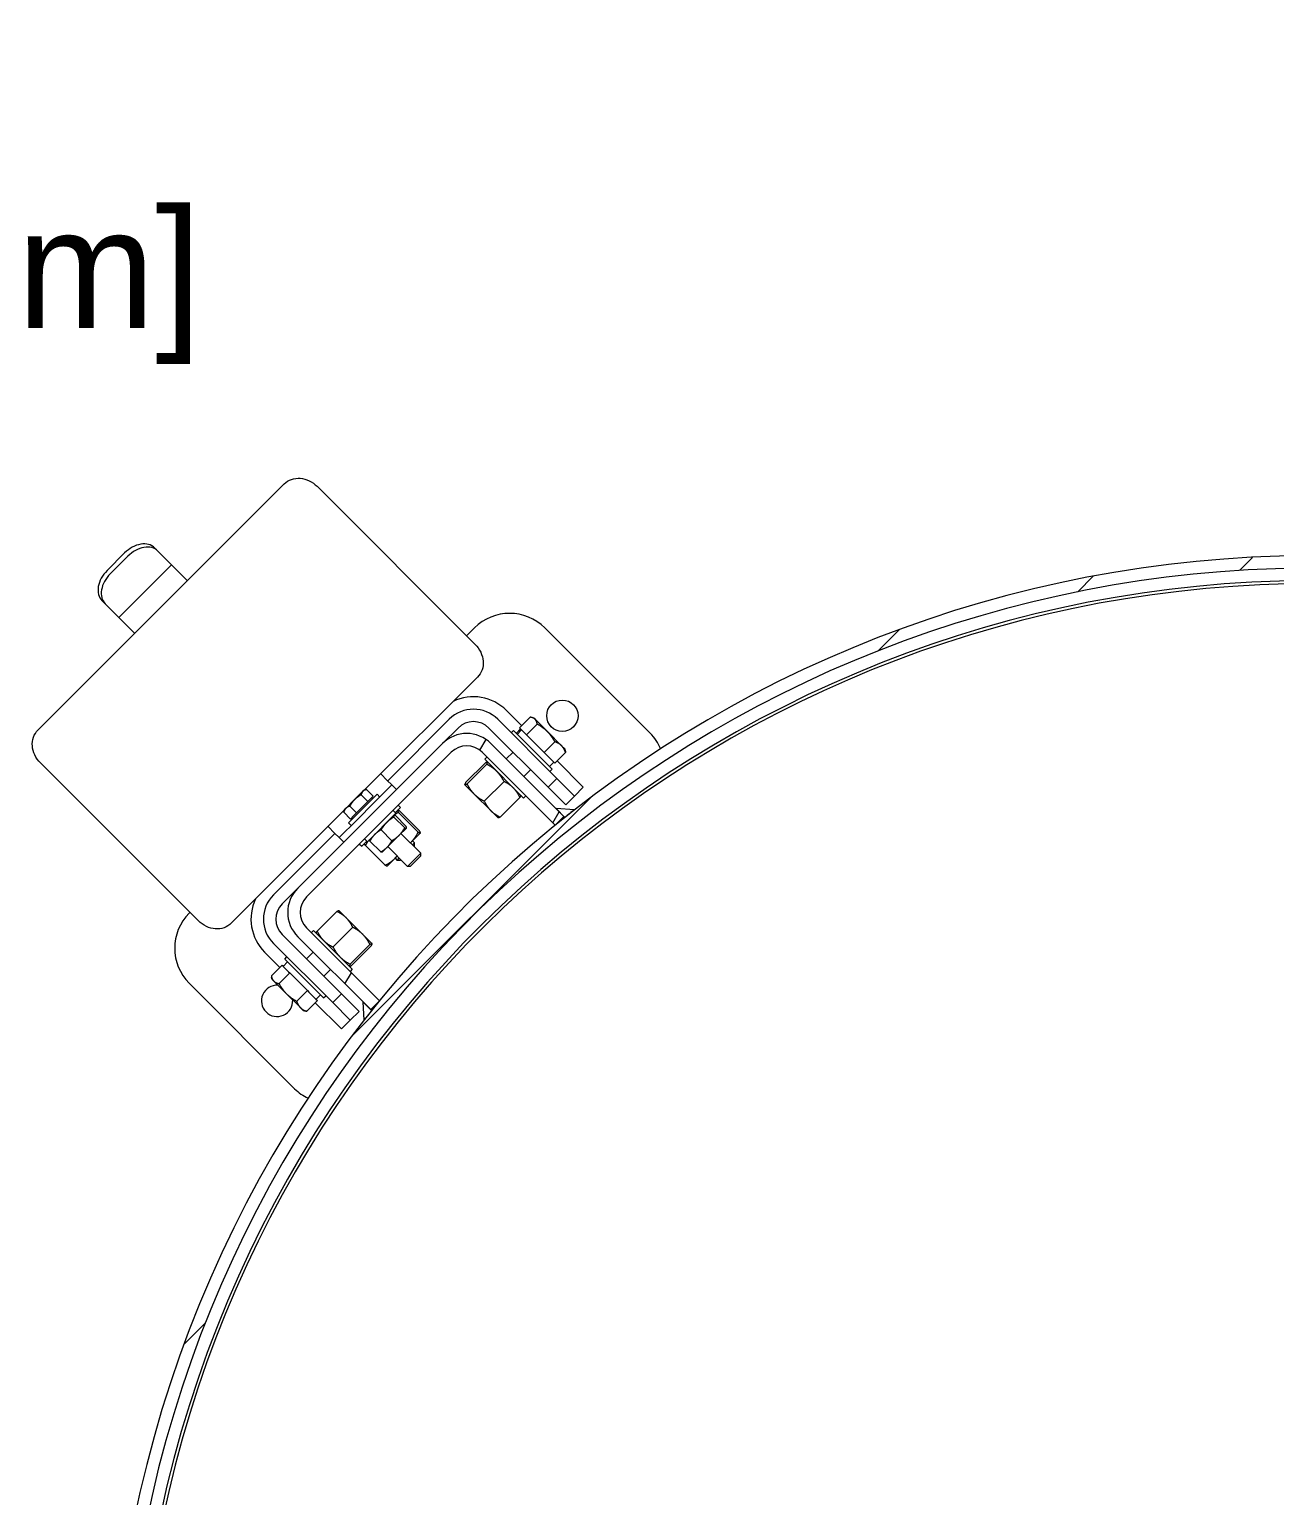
# Model space of a CAD drawing. Header units: inches. Extents: x 20 to 536, y 8 to 344.
# Drawn here: x 245.03 to 270.09, y 245.1 to 274.63 of the extents above; entities that cross this region are included whole.
import ezdxf

# ---------------------------------------------------------------- set-up
doc = ezdxf.new("R2010")
doc.units = ezdxf.units.IN
doc.header["$LTSCALE"] = 16
doc.header["$MEASUREMENT"] = 0
for name, color, linetype, lineweight in [('Dimension (ANSI)', 7, 'Continuous', 25), ('Hatch', 7, 'Continuous', 18), ('Visible', 7, 'Continuous', 18)]:
    doc.layers.add(name, color=color, linetype=linetype, lineweight=lineweight)
doc.styles.add('MEMCOR Medium', font='arial.ttf')
doc.dimstyles.new('Default (ANSI)', dxfattribs={"dimscale": 16, "dimtxt": 0.15, "dimasz": 0.098425, "dimexe": 0.125, "dimexo": 0.0625, "dimgap": 0.031496, "dimtad": 0, "dimtih": 1, "dimtoh": 1, "dimdec": 4, "dimrnd": 1e-08, "dimzin": 3, "dimdsep": 46, "dimlunit": 5, "dimtxsty": 'MEMCOR Medium', "dimcen": 0.09, "dimdle": 0.393701, "dimclrd": 256, "dimclre": 256, "dimclrt": 256, "dimadec": 0, "dimazin": 1, "dimtfac": 0.8, "dimtofl": 0, "dimtmove": 0, "dimatfit": 3, "dimfxl": 1, "dimfrac": 1, "dimtolj": 1, "dimtzin": 4, "dimlwd": -1, "dimlwe": -1, "dimarcsym": 0})

# ---------------------------------------------------------------- blocks, each defined once
blk = doc.blocks.new('*D29')
at = {"layer": 'Defpoints', "color": 0, "transparency": 16777216}
for p in [(288.082, 262.301), (219.33, 251.64), (248.104, 222.866)]:
    blk.add_point(p, dxfattribs=at)
at = {"layer": 'Dimension (ANSI)', "transparency": 16777216}
for p, q in [((287.375, 263.008), (257.622, 292.761)), ((257.922, 290.233), (243.693, 276.004)), ((220.443, 252.754), (234.672, 266.983)), ((247.397, 223.573), (217.915, 253.055))]:
    blk.add_line(p, q, dxfattribs=at)
for points in [[(257.737, 290.419), (258.108, 290.047), (259.036, 291.347)], [(220.258, 252.939), (220.629, 252.568), (219.33, 251.64)]]:
    blk.add_solid(points, dxfattribs=at)
at = {"layer": 'Dimension (ANSI)', "transparency": 16777216, "char_height": 2.4, "attachment_point": 5, "style": 'MEMCOR Medium'}
for s, insert in [('\\A1; 56{\\H0.8x;\\S1#8;} in', (239.183, 273.962)), ('\\A1;[1426.3 mm]', (239.183, 269.451))]:
    blk.add_mtext(s, dxfattribs=dict(at, insert=insert))

msp = doc.modelspace()

# ---------------------------------------------------------------- hatches: boundary and pattern name
at = {"layer": 'Hatch'}
h = msp.add_hatch(dxfattribs=at)
h.set_pattern_fill('ANSI31', color=256, scale=16, style=0)
edge = h.paths.add_edge_path()
edge.add_spline(control_points=[(295.089787, 239.776114), (295.058151, 239.744394), (295.026422, 239.712766), (294.96284, 239.649761), (294.930988, 239.618384), (294.899043, 239.587101)], knot_values=[-0.682075875, -0.682075875, -0.682075875, -0.682075875, -0.340702201, -0.340702201, 0, 0, 0, 0], degree=3, periodic=0)
edge.add_ellipse((270.90008, 239.776117), major_axis=(-0.189016, -23.998963), ratio=1, start_angle=19.9222048, end_angle=90, ccw=False)
edge.add_line((278.899877, 217.148938), (278.899877, 216.883944))
edge.add_ellipse((270.90008, 239.776117), major_axis=(22.892172, 7.999797), ratio=1, start_angle=270, end_angle=270.6114045)
edge.add_ellipse((270.90008, 239.776117), major_axis=(22.805504, 8.243619), ratio=1, start_angle=270, end_angle=288.0241104)
edge.add_ellipse((270.90008, 239.776117), major_axis=(19.135639, 14.89549), ratio=1, start_angle=270, end_angle=270.5906879)
edge.add_ellipse((270.90008, 239.776117), major_axis=(18.98106, 15.091973), ratio=1, start_angle=270, end_angle=283.0230921)
edge.add_ellipse((270.90008, 239.776117), major_axis=(15.091973, 18.98106), ratio=1, start_angle=270, end_angle=270.5906879)
edge.add_ellipse((270.90008, 239.776117), major_axis=(14.89549, 19.135639), ratio=1, start_angle=270, end_angle=307.8977611)
edge.add_line((295.149787, 239.776114), (295.089787, 239.776114))
edge = h.paths.add_edge_path()
edge.add_spline(control_points=[(294.899043, 239.965132), (294.930988, 239.933849), (294.96284, 239.902472), (295.026422, 239.839467), (295.058151, 239.807839), (295.089787, 239.776119)], knot_values=[-0.682075897, -0.682075897, -0.682075897, -0.682075897, -0.341373686, -0.341373686, 0, 0, 0, 0], degree=3, periodic=0)
edge.add_line((295.089787, 239.776119), (295.149787, 239.776119))
edge.add_ellipse((270.90008, 239.776117), major_axis=(-0.000002, 24.249707), ratio=1, start_angle=270, end_angle=307.8977611)
edge.add_ellipse((270.90008, 239.776117), major_axis=(-14.89549, 19.135639), ratio=1, start_angle=270, end_angle=270.5906879)
edge.add_ellipse((270.90008, 239.776117), major_axis=(-15.091973, 18.98106), ratio=1, start_angle=270, end_angle=283.0230921)
edge.add_ellipse((270.90008, 239.776117), major_axis=(-18.98106, 15.091973), ratio=1, start_angle=270, end_angle=270.5906879)
edge.add_ellipse((270.90008, 239.776117), major_axis=(-19.135639, 14.89549), ratio=1, start_angle=270, end_angle=345.7955322)
edge.add_ellipse((270.90008, 239.776117), major_axis=(-19.135639, -14.89549), ratio=1, start_angle=270, end_angle=270.5906879)
edge.add_ellipse((270.90008, 239.776117), major_axis=(-18.98106, -15.091973), ratio=1, start_angle=270, end_angle=283.0230921)
edge.add_ellipse((270.90008, 239.776117), major_axis=(-18.98106, 15.091973), ratio=1, start_angle=0, end_angle=0.5906879)
edge.add_ellipse((270.90008, 239.776117), major_axis=(-14.89549, -19.135639), ratio=1, start_angle=270, end_angle=345.7955322)
edge.add_ellipse((270.90008, 239.776117), major_axis=(14.89549, -19.135639), ratio=1, start_angle=270, end_angle=270.5906879)
edge.add_ellipse((270.90008, 239.776117), major_axis=(15.091973, -18.98106), ratio=1, start_angle=270, end_angle=283.0230921)
edge.add_ellipse((270.90008, 239.776117), major_axis=(18.98106, -15.091973), ratio=1, start_angle=270, end_angle=270.5906879)
edge.add_ellipse((270.90008, 239.776117), major_axis=(19.135639, -14.89549), ratio=1, start_angle=270, end_angle=288.0241104)
edge.add_ellipse((270.90008, 239.776117), major_axis=(22.805504, -8.243619), ratio=1, start_angle=270, end_angle=270.6114045)
edge.add_line((262.900283, 216.883944), (262.900283, 217.148938))
edge.add_ellipse((270.90008, 239.776117), major_axis=(-22.627178, 7.999797), ratio=1, start_angle=199.9222048, end_angle=450, ccw=False)
h = msp.add_hatch(dxfattribs=at)
h.set_pattern_fill('ANSI31', color=256, scale=16, angle=15, style=0)
edge = h.paths.add_edge_path()
edge.add_line((255.612081, 258.599649), (255.788858, 258.776426))
edge.add_line((255.788858, 258.776426), (255.63133, 258.933953))
edge.add_line((255.63133, 258.933953), (254.32086, 260.244423))
edge.add_ellipse((253.832957, 259.75652), major_axis=(-0.487904, 0.487904), ratio=1, start_angle=270, end_angle=360)
edge.add_line((253.345053, 260.244423), (250.431773, 257.331143))
edge.add_ellipse((250.919677, 256.84324), major_axis=(-0.487904, -0.487904), ratio=1, start_angle=270, end_angle=360)
edge.add_line((250.431773, 256.355336), (251.742243, 255.044866))
edge.add_line((251.742243, 255.044866), (251.899771, 254.887339))
edge.add_line((251.899771, 254.887339), (252.076547, 255.064115))
edge.add_line((252.076547, 255.064115), (250.60855, 256.532113))
edge.add_ellipse((250.919677, 256.84324), major_axis=(-0.311127, 0.311127), ratio=1, start_angle=0, end_angle=90, ccw=False)
edge.add_line((250.60855, 257.154367), (253.52183, 260.067647))
edge.add_ellipse((253.832957, 259.75652), major_axis=(0.311127, 0.311127), ratio=1, start_angle=0, end_angle=90, ccw=False)
edge.add_line((254.144084, 260.067647), (255.612081, 258.599649))
h = msp.add_hatch(dxfattribs=at)
h.set_pattern_fill('ANSI31', color=256, scale=16, angle=-15, style=0)
edge = h.paths.add_edge_path()
edge.add_line((278.899877, 216.883944), (278.899877, 216.786117))
edge.add_line((278.899877, 216.786117), (278.899877, 216.625588))
edge.add_spline(control_points=[(278.899877, 216.625588), (278.960747, 216.711817), (279.021815, 216.798116), (279.10309, 216.913109), (279.123405, 216.941863), (279.143699, 216.970612)], knot_values=[-1.073112656, -1.073112656, -1.073112656, -1.073112656, -0.268149888, -0.268149888, 0, 0, 0, 0], degree=3, periodic=0)
edge.add_ellipse((270.90008, 239.776117), major_axis=(-22.805504, -8.243619), ratio=1, start_angle=89.3885955, end_angle=90, ccw=False)
edge = h.paths.add_edge_path()
edge.add_spline(control_points=[(262.656461, 216.970612), (262.676616, 216.941891), (262.696911, 216.913122), (262.737524, 216.855703), (262.774289, 216.803858), (262.819103, 216.740663), (262.859836, 216.683226), (262.900283, 216.625588)], knot_values=[-0.643823681, -0.643823681, -0.643823681, -0.643823681, -0.590339543, -0.590339543, -0.536552188, -0.536552188, 0, 0, 0, 0], degree=3, periodic=0)
edge.add_line((262.900283, 216.625588), (262.900283, 216.786117))
edge.add_line((262.900283, 216.786117), (262.900283, 216.883944))
edge.add_ellipse((270.90008, 239.776117), major_axis=(-22.892172, 7.999797), ratio=1, start_angle=89.3885955, end_angle=90, ccw=False)
edge = h.paths.add_edge_path()
edge.add_line((251.742243, 224.507367), (251.899771, 224.664894))
edge.add_line((251.899771, 224.664894), (251.91902, 224.684144))
edge.add_ellipse((270.90008, 239.776117), major_axis=(-15.091973, 18.98106), ratio=1, start_angle=89.4093121, end_angle=90, ccw=False)
edge.add_line((251.764441, 224.880627), (251.742243, 224.507367))
edge = h.paths.add_edge_path()
edge.add_ellipse((270.90008, 239.776117), major_axis=(-14.89549, -19.135639), ratio=1, start_angle=89.4093121, end_angle=90)
edge.add_line((290.035719, 224.880627), (290.057917, 224.507367))
edge.add_line((290.057917, 224.507367), (289.900389, 224.664894))
edge.add_line((289.900389, 224.664894), (289.88114, 224.684144))
edge = h.paths.add_edge_path()
edge.add_line((255.63133, 258.933953), (255.788858, 258.776426))
edge.add_line((255.788858, 258.776426), (255.808107, 258.757177))
edge.add_ellipse((270.90008, 239.776117), major_axis=(18.98106, 15.091973), ratio=1, start_angle=89.4093121, end_angle=90, ccw=False)
edge.add_line((256.00459, 258.911755), (255.63133, 258.933953))
edge = h.paths.add_edge_path()
edge.add_ellipse((270.90008, 239.776117), major_axis=(-19.135639, 14.89549), ratio=1, start_angle=89.4093121, end_angle=90)
edge.add_line((256.00459, 220.640478), (255.63133, 220.61828))
edge.add_line((255.63133, 220.61828), (255.788858, 220.775807))
edge.add_line((255.788858, 220.775807), (255.808107, 220.795056))
edge = h.paths.add_edge_path()
edge.add_line((290.057917, 255.044866), (289.900389, 254.887339))
edge.add_line((289.900389, 254.887339), (289.88114, 254.868089))
edge.add_ellipse((270.90008, 239.776117), major_axis=(15.091973, -18.98106), ratio=1, start_angle=89.4093121, end_angle=90, ccw=False)
edge.add_line((290.035719, 254.671607), (290.057917, 255.044866))
edge = h.paths.add_edge_path()
edge.add_ellipse((270.90008, 239.776117), major_axis=(14.89549, 19.135639), ratio=1, start_angle=89.4093121, end_angle=90)
edge.add_line((251.764441, 254.671607), (251.742243, 255.044866))
edge.add_line((251.742243, 255.044866), (251.899771, 254.887339))
edge.add_line((251.899771, 254.887339), (251.91902, 254.868089))
edge = h.paths.add_edge_path()
edge.add_line((285.992053, 258.757177), (286.011302, 258.776426))
edge.add_line((286.011302, 258.776426), (286.168829, 258.933953))
edge.add_line((286.168829, 258.933953), (285.79557, 258.911755))
edge.add_ellipse((270.90008, 239.776117), major_axis=(19.135639, -14.89549), ratio=1, start_angle=89.4093121, end_angle=90, ccw=False)
edge = h.paths.add_edge_path()
edge.add_line((286.168829, 220.61828), (286.011302, 220.775807))
edge.add_line((286.011302, 220.775807), (285.992053, 220.795056))
edge.add_ellipse((270.90008, 239.776117), major_axis=(-18.98106, -15.091973), ratio=1, start_angle=89.4093121, end_angle=90, ccw=False)
edge.add_line((285.79557, 220.640478), (286.168829, 220.61828))

# ---------------------------------------------------------------- linework, layer by layer
at = {"layer": 'Visible'}
for p, q in [((250.161051, 265.472163), (245.204033, 260.515146)), ((250.819902, 265.423908), (254.001882, 262.241927)), ((246.948379, 264.081371), (246.594825, 263.727818)), ((246.659825, 263.662818), (247.013379, 264.016371)), ((247.616932, 264.119925), (247.551932, 264.184925)), ((247.616932, 264.119925), (247.840175, 263.896681)), ((247.894023, 263.842834), (246.833363, 262.782173)), ((247.840175, 263.896681), (247.894023, 263.842834)), ((247.985947, 263.75091), (247.894023, 263.842834)), ((247.985947, 263.75091), (248.212872, 263.523985)), ((246.491272, 263.124264), (246.556272, 263.059264)), ((246.779515, 262.836021), (246.556272, 263.059264)), ((246.833363, 262.782173), (246.779515, 262.836021)), ((246.833363, 262.782173), (246.925287, 262.690249)), ((247.152212, 262.463324), (246.925287, 262.690249)), ((253.830762, 262.413047), (253.989727, 262.572011)), ((255.40394, 262.572011), (257.525261, 260.450691)), ((251.776455, 259.309393), (254.050138, 261.583076)), ((253.48061, 260.733534), (252.241966, 259.49489)), ((255.649099, 259.540852), (254.456417, 260.733534)), ((254.941045, 260.602459), (254.633194, 260.91031)), ((254.897199, 260.558613), (255.112636, 260.77405)), ((255.185408, 260.75654), (255.143547, 260.767757)), ((255.20985, 260.732098), (255.185408, 260.75654)), ((255.456683, 260.485265), (255.20985, 260.732098)), ((253.657387, 260.556757), (253.345053, 260.244423)), ((255.472322, 259.364075), (254.27964, 260.556757)), ((254.729025, 260.460926), (254.773567, 260.505468)), ((254.773567, 260.505468), (255.553055, 259.725981)), ((254.918404, 260.537408), (254.830015, 260.44902)), ((254.918957, 260.536855), (254.830568, 260.448467)), ((254.938191, 260.517621), (254.849803, 260.429232)), ((254.918463, 260.537349), (254.897199, 260.558613)), ((254.918463, 260.537349), (254.918957, 260.536855)), ((254.923525, 260.532287), (254.918957, 260.536855)), ((254.938191, 260.517621), (254.923525, 260.532287)), ((254.938191, 260.517621), (255.015101, 260.440711)), ((255.036365, 260.419447), (255.015101, 260.440711)), ((255.036365, 260.419447), (255.251802, 260.634884)), ((255.7416, 260.200348), (255.456683, 260.485265)), ((253.345053, 260.244423), (250.431773, 257.331143)), ((255.788858, 258.776426), (254.32086, 260.244423)), ((255.090531, 260.365281), (255.036365, 260.419447)), ((255.090531, 260.365281), (255.336699, 260.119113)), ((255.390865, 260.064947), (255.606302, 260.280384)), ((255.804126, 260.137821), (255.7416, 260.200348)), ((255.804126, 260.137821), (255.815343, 260.09596)), ((248.434269, 256.674314), (245.252289, 259.856295)), ((250.60855, 257.154367), (253.52183, 260.067647)), ((254.20814, 259.854831), (253.811258, 259.457949)), ((254.144084, 260.067647), (255.612081, 258.599649)), ((254.239914, 259.971816), (254.195372, 259.927274)), ((254.97486, 259.147786), (254.195372, 259.927274)), ((254.25105, 259.871596), (254.249667, 259.871967)), ((254.765215, 260.071182), (254.629658, 259.935625)), ((255.390865, 260.064947), (255.336699, 260.119113)), ((255.423767, 260.032045), (255.390865, 260.064947)), ((255.423767, 260.032045), (255.573297, 259.882515)), ((255.584995, 259.870817), (255.496606, 259.782429)), ((255.606199, 259.849613), (255.573297, 259.882515)), ((255.606199, 259.849613), (255.821636, 260.06505)), ((256.179429, 259.364075), (255.650045, 259.893459)), ((252.101959, 259.634897), (252.234895, 259.501961)), ((254.236034, 259.826937), (253.839152, 259.430055)), ((255.118769, 259.717629), (254.983212, 259.582072)), ((255.472322, 259.364075), (255.649099, 259.540852)), ((255.508512, 259.681438), (255.553055, 259.725981)), ((256.002652, 259.187299), (255.649099, 259.540852)), ((251.743606, 259.283621), (251.575187, 259.115202)), ((251.766788, 259.306803), (251.743606, 259.283621)), ((251.766788, 259.306803), (251.808183, 259.317895)), ((251.951529, 259.183245), (251.815127, 259.319648)), ((251.973266, 259.056484), (252.326819, 259.410037)), ((252.326819, 259.410037), (252.234895, 259.501961)), ((252.418743, 259.318114), (252.326819, 259.410037)), ((253.794493, 259.415039), (253.794122, 259.416422)), ((253.794493, 259.415039), (253.795367, 259.414164)), ((253.795367, 259.414164), (253.982884, 259.226648)), ((254.583173, 259.479798), (254.186291, 259.082916)), ((255.825875, 259.010522), (255.472322, 259.364075)), ((256.179429, 259.364075), (256.002652, 259.187299)), ((251.575187, 259.115202), (251.399672, 258.939687)), ((252.027006, 259.223361), (251.452835, 258.649191)), ((251.614692, 258.846408), (251.47829, 258.982811)), ((251.729337, 258.961053), (251.614692, 258.846408)), ((251.973266, 259.056484), (251.619712, 258.702931)), ((251.843981, 259.075697), (251.707579, 259.2121)), ((251.843981, 259.075697), (251.729337, 258.961053)), ((251.897755, 259.129471), (251.843981, 259.075697)), ((251.951529, 259.183245), (251.897755, 259.129471)), ((251.920937, 259.152653), (251.938618, 259.134973)), ((252.027006, 259.223361), (252.083574, 259.166793)), ((252.499476, 258.956208), (252.396817, 258.85355)), ((252.454934, 259.000751), (252.499476, 258.956208)), ((253.982884, 259.226648), (254.316075, 258.893456)), ((254.902417, 259.160554), (254.505535, 258.763672)), ((254.919182, 259.203464), (254.919553, 259.202081)), ((255.019402, 259.192328), (254.97486, 259.147786)), ((255.825875, 259.010522), (256.002652, 259.187299)), ((249.09312, 256.626059), (251.366804, 258.899742)), ((251.266159, 258.349377), (251.619712, 258.702931)), ((251.492951, 258.724667), (251.356549, 258.86107)), ((251.369394, 258.909409), (251.358302, 258.868013)), ((251.399672, 258.939687), (251.369394, 258.909409)), ((251.553821, 258.785538), (251.492951, 258.724667)), ((251.523543, 258.755259), (251.541224, 258.737579)), ((251.614692, 258.846408), (251.553821, 258.785538)), ((252.408844, 258.841524), (251.834673, 258.267353)), ((252.352275, 258.898092), (252.408844, 258.841524)), ((252.365003, 258.797683), (252.367029, 258.798421)), ((252.585026, 258.545098), (252.366269, 258.763855)), ((252.61484, 258.574912), (252.396083, 258.793669)), ((252.443798, 258.900531), (252.445081, 258.900874)), ((252.856274, 258.459568), (252.459392, 258.85645)), ((252.883139, 258.486432), (252.486257, 258.883314)), ((254.316075, 258.893456), (254.462625, 258.746907)), ((254.462625, 258.746907), (254.464008, 258.746536)), ((255.612081, 258.599649), (255.788858, 258.776426)), ((255.63133, 258.933953), (255.808107, 258.757177)), ((256.00459, 258.911755), (255.63133, 258.933953)), ((251.181306, 258.43423), (249.942663, 257.195587)), ((251.174235, 258.441301), (251.041299, 258.574237)), ((251.174235, 258.441301), (251.266159, 258.349377)), ((251.452835, 258.649191), (251.509404, 258.592622)), ((252.328248, 258.28832), (252.109491, 258.507077)), ((252.232314, 258.157291), (252.474184, 258.399162)), ((252.474184, 258.399162), (252.61748, 258.542457)), ((252.508192, 258.433169), (252.90605, 258.035311)), ((252.61748, 258.542457), (252.618854, 258.543832)), ((252.618854, 258.543832), (252.619592, 258.545858)), ((252.712768, 258.256387), (252.899544, 258.443163)), ((252.899544, 258.443163), (252.900355, 258.443974)), ((252.900355, 258.443974), (252.900699, 258.445256)), ((251.266159, 258.349377), (251.358083, 258.257453)), ((251.675446, 258.221263), (251.719988, 258.176721)), ((251.822647, 258.279379), (251.719988, 258.176721)), ((251.775666, 258.232398), (251.775322, 258.231116)), ((251.778104, 258.323921), (251.834673, 258.267353)), ((252.189764, 257.793058), (251.792882, 258.18994)), ((251.878514, 258.311193), (251.877776, 258.309167)), ((252.101285, 258.061357), (251.882528, 258.280113)), ((252.132365, 258.057342), (252.232314, 258.157291)), ((252.243027, 258.168004), (252.640885, 257.770146)), ((252.698872, 258.24249), (252.712768, 258.256387)), ((252.73956, 258.201801), (252.783754, 258.245995)), ((252.743066, 258.286684), (252.783754, 258.245995)), ((252.783757, 258.181222), (252.771948, 258.169413)), ((252.783757, 258.181222), (252.783754, 258.245995)), ((252.132365, 258.057342), (252.130338, 258.056605)), ((252.232223, 257.775841), (252.23094, 257.775498)), ((252.232223, 257.775841), (252.379513, 257.923132)), ((252.379513, 257.923132), (252.433706, 257.977325)), ((252.389512, 257.933131), (252.430201, 257.892442)), ((252.430201, 257.892442), (252.474395, 257.936636)), ((252.494975, 257.892439), (252.430201, 257.892442)), ((252.506783, 257.904248), (252.494975, 257.892439)), ((252.640885, 257.770146), (252.90605, 258.035311)), ((252.695109, 257.770144), (252.640885, 257.770146)), ((252.906053, 257.981088), (252.695109, 257.770144)), ((252.906053, 257.981088), (252.90605, 258.035311)), ((250.431773, 257.331143), (250.119439, 257.01881)), ((251.261409, 256.881452), (251.260127, 256.881796)), ((251.408699, 256.734162), (251.261409, 256.881452)), ((248.24802, 256.830304), (248.263149, 256.845434)), ((250.822068, 256.467354), (251.21895, 256.864236)), ((251.741955, 256.400907), (251.408699, 256.734162)), ((250.119439, 256.396556), (251.312121, 255.203874)), ((250.431773, 256.355336), (251.899771, 254.887339)), ((252.076547, 255.064115), (250.60855, 256.532113)), ((250.749174, 256.480573), (250.704632, 256.43603)), ((251.528662, 255.701085), (250.749174, 256.480573)), ((250.804852, 256.424895), (250.804508, 256.426177)), ((251.141891, 256.147531), (251.538773, 256.544413)), ((251.92873, 256.214131), (251.741955, 256.400907)), ((249.765886, 256.043003), (250.072361, 255.736528)), ((249.942663, 256.219779), (251.135344, 255.027098)), ((250.605266, 255.91073), (250.740823, 256.046287)), ((251.488579, 255.800843), (251.885461, 256.197725)), ((251.515443, 255.773979), (251.912325, 256.170861)), ((251.929541, 256.21332), (251.92873, 256.214131)), ((251.929541, 256.21332), (251.929885, 256.212037)), ((250.116207, 255.780374), (249.90077, 255.564937)), ((250.116207, 255.780374), (250.139726, 255.756855)), ((250.227428, 255.84593), (250.13904, 255.757541)), ((250.246613, 255.649968), (250.139726, 255.756855)), ((250.17098, 255.902378), (250.215522, 255.94692)), ((250.17098, 255.902378), (250.950467, 255.12289)), ((251.472984, 255.756763), (251.474267, 255.756419)), ((251.528662, 255.701085), (251.48412, 255.656543)), ((250.36934, 253.29477), (248.24802, 255.416091)), ((249.919908, 255.490537), (249.905766, 255.543314)), ((249.919908, 255.490537), (249.950102, 255.460343)), ((249.950102, 255.460343), (250.205129, 255.205316)), ((250.270133, 255.626449), (250.054695, 255.411011)), ((250.246613, 255.649968), (250.270133, 255.626449)), ((250.270133, 255.626449), (250.324547, 255.572034)), ((250.571846, 255.324735), (250.324547, 255.572034)), ((250.958819, 255.557176), (251.094376, 255.692733)), ((250.205129, 255.205316), (250.484294, 254.926151)), ((250.626261, 255.27032), (250.410824, 255.054883)), ((250.571846, 255.324735), (250.626261, 255.27032)), ((250.626261, 255.27032), (250.657156, 255.239425)), ((250.797568, 255.099013), (250.657156, 255.239425)), ((250.890553, 255.182805), (250.802165, 255.094416)), ((250.950467, 255.12289), (250.99501, 255.167432)), ((251.312121, 255.203874), (251.135344, 255.027098)), ((251.312121, 255.203874), (251.665674, 254.850321)), ((250.484294, 254.926151), (250.538626, 254.871819)), ((250.538626, 254.871819), (250.591404, 254.857677)), ((250.828463, 255.068118), (250.613026, 254.852681)), ((250.784617, 255.024271), (251.312121, 254.496768)), ((250.797568, 255.099013), (250.828463, 255.068118)), ((251.135344, 255.027098), (251.488898, 254.673544)), ((251.665674, 254.850321), (251.488898, 254.673544)), ((251.91902, 254.868089), (251.742243, 255.044866)), ((251.742243, 255.044866), (251.764441, 254.671607)), ((251.899771, 254.887339), (252.076547, 255.064115)), ((251.312121, 254.496768), (251.488898, 254.673544))]:
    msp.add_line(p, q, dxfattribs=at)
msp.add_circle((255.757494, 260.804244), 0.315, dxfattribs=at)
for centre, radius, start, end in [((270.90008, 239.776117), 24.249707, 0.000005, 250.7377488), ((270.90008, 239.776117), 23.999707, 0.4512519, 250.5290471), ((270.90008, 239.776117), 23.749707, 0.4512519, 253.7422194), ((270.90008, 239.776117), 23.69, 285.7550294, 254.2449706), ((254.696833, 261.864904), 1, 45, 135), ((253.968514, 260.24563), 0.94, 45, 115.8531179), ((253.968514, 260.24563), 0.69, 45, 135), ((253.832957, 259.75652), 0.69, 45, 135), ((253.968514, 260.24563), 0.44, 45, 135), ((256.818154, 259.743584), 1, 23.4422918, 45), ((253.832957, 259.75652), 0.44, 45, 135), ((270.90008, 239.776117), 24.249707, 127.8977661, 128.488454), ((250.430566, 256.707683), 0.69, 135, 225), ((250.919677, 256.84324), 0.69, 135, 225), ((250.430566, 256.707683), 0.94, 154.1468821, 225), ((250.430566, 256.707683), 0.44, 135, 225), ((250.919677, 256.84324), 0.44, 135, 225), ((248.955126, 256.123197), 1, 135, 225), ((250.015787, 255.062537), 0.315, 86.7944753, 3.2055247), ((270.90008, 239.776117), 24.249707, 141.511546, 142.1022339), ((251.076447, 254.001877), 1, 225, 244.1293293)]:
    msp.add_arc(centre, radius, start, end, dxfattribs=at)
for centre, major_axis, start_param, end_param in [((247.198379, 263.831371), (0.353553, 0.353553), 0, 1.570796327), ((247.263379, 263.766371), (0.353553, 0.353553), 0, 1.570796327), ((246.844825, 263.477818), (-0.353553, -0.353553), 4.71238898, 6.283185307), ((246.909825, 263.412818), (-0.353553, -0.353553), 4.71238898, 6.283185307)]:
    msp.add_ellipse(centre, major_axis=major_axis, ratio=0.707106781, start_param=start_param, end_param=end_param, dxfattribs=at)
for points, knots in [([(250.161051, 265.472163), (250.200139, 265.511252), (250.250389, 265.5438), (250.362061, 265.583338), (250.4235, 265.590342), (250.540068, 265.581297), (250.602955, 265.564673), (250.720666, 265.508167), (250.775507, 265.468302), (250.819902, 265.423908)], [5.751172896, 5.751172896, 5.751172896, 5.751172896, 6.230027309, 6.230027309, 6.708881722, 6.708881722, 7.187288544, 7.187288544, 7.665695365, 7.665695365, 7.665695365, 7.665695365]), ([(254.001882, 262.241927), (254.046277, 262.197533), (254.086142, 262.142692), (254.142648, 262.02498), (254.159271, 261.962093), (254.168316, 261.845525), (254.161312, 261.784086), (254.121775, 261.672414), (254.089227, 261.622165), (254.050138, 261.583076)], [7.665695365, 7.665695365, 7.665695365, 7.665695365, 8.144102187, 8.144102187, 8.622509008, 8.622509008, 9.101363421, 9.101363421, 9.580217834, 9.580217834, 9.580217834, 9.580217834]), ([(245.252289, 259.856295), (245.207894, 259.900689), (245.168029, 259.95553), (245.111523, 260.073241), (245.0949, 260.136129), (245.085855, 260.252696), (245.092859, 260.314136), (245.132396, 260.425807), (245.164945, 260.476057), (245.204033, 260.515146)], [3.832847683, 3.832847683, 3.832847683, 3.832847683, 4.311254504, 4.311254504, 4.789661326, 4.789661326, 5.268515739, 5.268515739, 5.747370152, 5.747370152, 5.747370152, 5.747370152]), ([(249.09312, 256.626059), (249.054032, 256.58697), (249.003782, 256.554422), (248.89211, 256.514884), (248.830671, 256.50788), (248.714103, 256.516925), (248.651216, 256.533549), (248.533505, 256.590055), (248.478664, 256.62992), (248.434269, 256.674314)], [1.918325214, 1.918325214, 1.918325214, 1.918325214, 2.397179627, 2.397179627, 2.876034039, 2.876034039, 3.354440861, 3.354440861, 3.832847683, 3.832847683, 3.832847683, 3.832847683])]:
    msp.add_open_spline(points, degree=3, knots=knots, dxfattribs=at)
for points, weights in [([(255.20985, 260.732098), (255.177556, 260.764391), (255.112636, 260.77405)], [1, 1.04314139574, 1.01001874936]), ([(255.251802, 260.634884), (255.242143, 260.699804), (255.20985, 260.732098)], [1.01001874936, 1.04314139574, 1]), ([(255.456683, 260.485265), (255.374421, 260.567527), (255.251802, 260.634884)], [1, 1.04314139574, 1.01001874936]), ([(255.606302, 260.280384), (255.538945, 260.403003), (255.456683, 260.485265)], [1.01001874936, 1.04314139574, 1]), ([(255.7416, 260.200348), (255.691631, 260.250316), (255.606302, 260.280384)], [1, 1.04314139574, 1.01001874936]), ([(255.821636, 260.06505), (255.791568, 260.150379), (255.7416, 260.200348)], [1.01001874936, 1.04314139574, 1]), ([(254.251925, 259.870721), (254.245452, 259.877194), (254.20814, 259.854831)], [1, 1.0379548493, 1]), ([(254.236034, 259.826937), (254.258397, 259.864249), (254.251925, 259.870721)], [1, 1.0379548493, 1]), ([(255.815343, 260.09596), (255.819153, 260.081741), (255.821636, 260.06505)], [1.02184119232, 1.01833204247, 1.01001874936]), ([(254.439441, 259.683205), (254.358887, 259.763759), (254.236034, 259.826937)], [1, 1.0379548493, 1]), ([(254.583173, 259.479798), (254.519995, 259.602651), (254.439441, 259.683205)], [1, 1.0379548493, 1]), ([(251.743606, 259.283621), (251.718649, 259.258664), (251.707579, 259.2121)], [1, 1.0379548493, 1]), ([(251.815127, 259.319648), (251.768563, 259.308577), (251.743606, 259.283621)], [1, 1.0379548493, 1]), ([(253.811258, 259.457949), (253.788895, 259.420637), (253.795367, 259.414164)], [1, 1.0379548493, 1]), ([(253.795367, 259.414164), (253.80184, 259.407691), (253.839152, 259.430055)], [1, 1.0379548493, 1]), ([(253.839152, 259.430055), (253.90233, 259.307202), (253.982884, 259.226648)], [1, 1.0379548493, 1]), ([(254.772633, 259.350013), (254.698552, 259.424094), (254.583173, 259.479798)], [1, 1.0379548493, 1]), ([(254.902417, 259.160554), (254.846714, 259.275932), (254.772633, 259.350013)], [1, 1.0379548493, 1]), ([(251.47829, 258.982811), (251.427922, 258.967937), (251.399672, 258.939687)], [1, 1.0379548493, 1]), ([(251.575187, 259.115202), (251.521981, 259.061995), (251.47829, 258.982811)], [1, 1.0379548493, 1]), ([(251.707579, 259.2121), (251.628394, 259.168409), (251.575187, 259.115202)], [1, 1.0379548493, 1]), ([(253.982884, 259.226648), (254.063438, 259.146094), (254.186291, 259.082916)], [1, 1.0379548493, 1]), ([(254.186291, 259.082916), (254.241994, 258.967537), (254.316075, 258.893456)], [1, 1.0379548493, 1]), ([(254.919553, 259.202081), (254.921949, 259.19314), (254.902417, 259.160554)], [1.00863132176, 1.03298964746, 1]), ([(251.399672, 258.939687), (251.371422, 258.911437), (251.356549, 258.86107)], [1, 1.0379548493, 1]), ([(251.356549, 258.86107), (251.357392, 258.864617), (251.358302, 258.868013)], [1, 1.00279395951, 1.00517657713]), ([(252.220333, 258.653013), (252.160748, 258.593428), (252.109491, 258.507077)], [1, 1.0379548493, 1]), ([(252.366269, 258.763855), (252.279918, 258.712598), (252.220333, 258.653013)], [1, 1.0379548493, 1]), ([(252.363629, 258.796309), (252.35671, 258.78939), (252.366269, 258.763855)], [1, 1.0379548493, 1]), ([(252.396083, 258.793669), (252.370547, 258.803227), (252.363629, 258.796309)], [1, 1.0379548493, 1]), ([(252.459392, 258.85645), (252.414199, 258.833231), (252.375904, 258.808584)], [1, 1.01364870282, 1.01748115859]), ([(252.442987, 258.89972), (252.436753, 258.893486), (252.459392, 258.85645)], [1, 1.0379548493, 1]), ([(252.486257, 258.883314), (252.449221, 258.905954), (252.442987, 258.89972)], [1, 1.0379548493, 1]), ([(254.316075, 258.893456), (254.390156, 258.819375), (254.505535, 258.763672)], [1, 1.0379548493, 1]), ([(254.505535, 258.763672), (254.472949, 258.74414), (254.464008, 258.746536)], [1, 1.03298964746, 1.00863132176]), ([(251.978462, 258.411142), (251.925795, 258.358475), (251.882528, 258.280113)], [1, 1.0379548493, 1]), ([(252.109491, 258.507077), (252.03113, 258.46381), (251.978462, 258.411142)], [1, 1.0379548493, 1]), ([(252.328248, 258.28832), (252.414599, 258.339576), (252.474184, 258.399162)], [1, 1.0379548493, 1]), ([(252.474184, 258.399162), (252.53377, 258.458747), (252.585026, 258.545098)], [1, 1.0379548493, 1]), ([(252.585026, 258.545098), (252.610562, 258.535539), (252.61748, 258.542457)], [1, 1.0379548493, 1]), ([(252.61748, 258.542457), (252.624398, 258.549376), (252.61484, 258.574912)], [1, 1.0379548493, 1]), ([(252.712768, 258.256387), (252.793217, 258.336836), (252.856274, 258.459568)], [1, 1.0379548493, 1]), ([(252.856274, 258.459568), (252.89331, 258.436929), (252.899544, 258.443163)], [1, 1.0379548493, 1]), ([(252.899544, 258.443163), (252.905778, 258.449396), (252.883139, 258.486432)], [1, 1.0379548493, 1]), ([(251.792882, 258.18994), (251.773003, 258.222461), (251.775322, 258.231116)], [1, 1.03317429485, 1.00835685167]), ([(251.835659, 258.268339), (251.813451, 258.232482), (251.792882, 258.18994)], [1.01748115859, 1.01364870282, 1]), ([(251.882528, 258.280113), (251.874757, 258.300873), (251.877776, 258.309167)], [1, 1.03063826681, 1.01181231967]), ([(252.101285, 258.061357), (252.179647, 258.104624), (252.232314, 258.157291)], [1, 1.0379548493, 1]), ([(252.130338, 258.056605), (252.122044, 258.053586), (252.101285, 258.061357)], [1.01181231967, 1.03063826681, 1]), ([(252.232314, 258.157291), (252.284981, 258.209958), (252.328248, 258.28832)], [1, 1.0379548493, 1]), ([(252.698665, 258.242696), (252.705824, 258.249442), (252.712768, 258.256387)], [1.00580482678, 1.00316660609, 1]), ([(252.189764, 257.793058), (252.305298, 257.848917), (252.379513, 257.923132)], [1, 1.0379548493, 1]), ([(252.23094, 257.775498), (252.222285, 257.773178), (252.189764, 257.793058)], [1.00835685167, 1.03317429485, 1]), ([(252.379513, 257.923132), (252.406355, 257.949974), (252.430049, 257.980982)], [1, 1.01340278579, 1.0173398685]), ([(251.21895, 256.864236), (251.251471, 256.884115), (251.260127, 256.881796)], [1, 1.03317429485, 1.00835685167]), ([(251.408699, 256.734162), (251.334484, 256.808377), (251.21895, 256.864236)], [1, 1.0379548493, 1]), ([(251.538773, 256.544413), (251.482915, 256.659946), (251.408699, 256.734162)], [1, 1.0379548493, 1]), ([(250.804508, 256.426177), (250.802189, 256.434833), (250.822068, 256.467354)], [1.00835685167, 1.03317429485, 1]), ([(250.822068, 256.467354), (250.877927, 256.35182), (250.952142, 256.277604)], [1, 1.0379548493, 1]), ([(251.741955, 256.400907), (251.661506, 256.481356), (251.538773, 256.544413)], [1, 1.0379548493, 1]), ([(251.885461, 256.197725), (251.822404, 256.320457), (251.741955, 256.400907)], [1, 1.0379548493, 1]), ([(250.952142, 256.277604), (251.026358, 256.203389), (251.141891, 256.147531)], [1, 1.0379548493, 1]), ([(251.141891, 256.147531), (251.204948, 256.024798), (251.285397, 255.944349)], [1, 1.0379548493, 1]), ([(251.92873, 256.214131), (251.922496, 256.220365), (251.885461, 256.197725)], [1, 1.0379548493, 1]), ([(251.912325, 256.170861), (251.934964, 256.207897), (251.92873, 256.214131)], [1, 1.0379548493, 1]), ([(251.285397, 255.944349), (251.365846, 255.8639), (251.488579, 255.800843)], [1, 1.0379548493, 1]), ([(251.488579, 255.800843), (251.465939, 255.763808), (251.472173, 255.757574)], [1, 1.0379548493, 1]), ([(251.472173, 255.757574), (251.478407, 255.75134), (251.515443, 255.773979)], [1, 1.0379548493, 1]), ([(249.90077, 255.564937), (249.914383, 255.496062), (249.950102, 255.460343)], [1.01001874936, 1.04314139574, 1]), ([(249.950102, 255.460343), (249.98582, 255.424625), (250.054695, 255.411011)], [1, 1.04314139574, 1.01001874936]), ([(250.054695, 255.411011), (250.122489, 255.287956), (250.205129, 255.205316)], [1.01001874936, 1.04314139574, 1]), ([(250.205129, 255.205316), (250.287768, 255.122677), (250.410824, 255.054883)], [1, 1.04314139574, 1.01001874936]), ([(250.410824, 255.054883), (250.437373, 254.973072), (250.484294, 254.926151)], [1.01001874936, 1.04314139574, 1]), ([(250.484294, 254.926151), (250.531215, 254.87923), (250.613026, 254.852681)], [1, 1.04314139574, 1.01001874936]), ([(250.613026, 254.852681), (250.601685, 254.854922), (250.591404, 254.857677)], [1.01001874936, 1.01532757125, 1.01867725042])]:
    msp.add_rational_spline(points, weights, degree=2, dxfattribs=at)

# ---------------------------------------------------------------- dimensions: what is measured, and where the dimension line sits
at = {"layer": 'Dimension (ANSI)'}
dim = msp.add_linear_dim(base=(219.329611, 251.640338), p1=(288.081646, 262.300798), p2=(248.104185, 222.865763), angle=225, text=' <> in\\X[1426.3 mm]', dimstyle='Default (ANSI)', override={"dimgap": 0.031496, "dimdec": 4, "dimpost": '', "dimtol": 0, "dimlim": 0, "dimtp": 0, "dimtm": 0, "dimtdec": 2, "dimatfit": 1}, dxfattribs=at)
dim.commit()
dim.dimension.update_dxf_attribs({"geometry": '*D29', "text_midpoint": (239.182735, 271.493462), "dimtype": 160})

doc.saveas('drawing.dxf')
